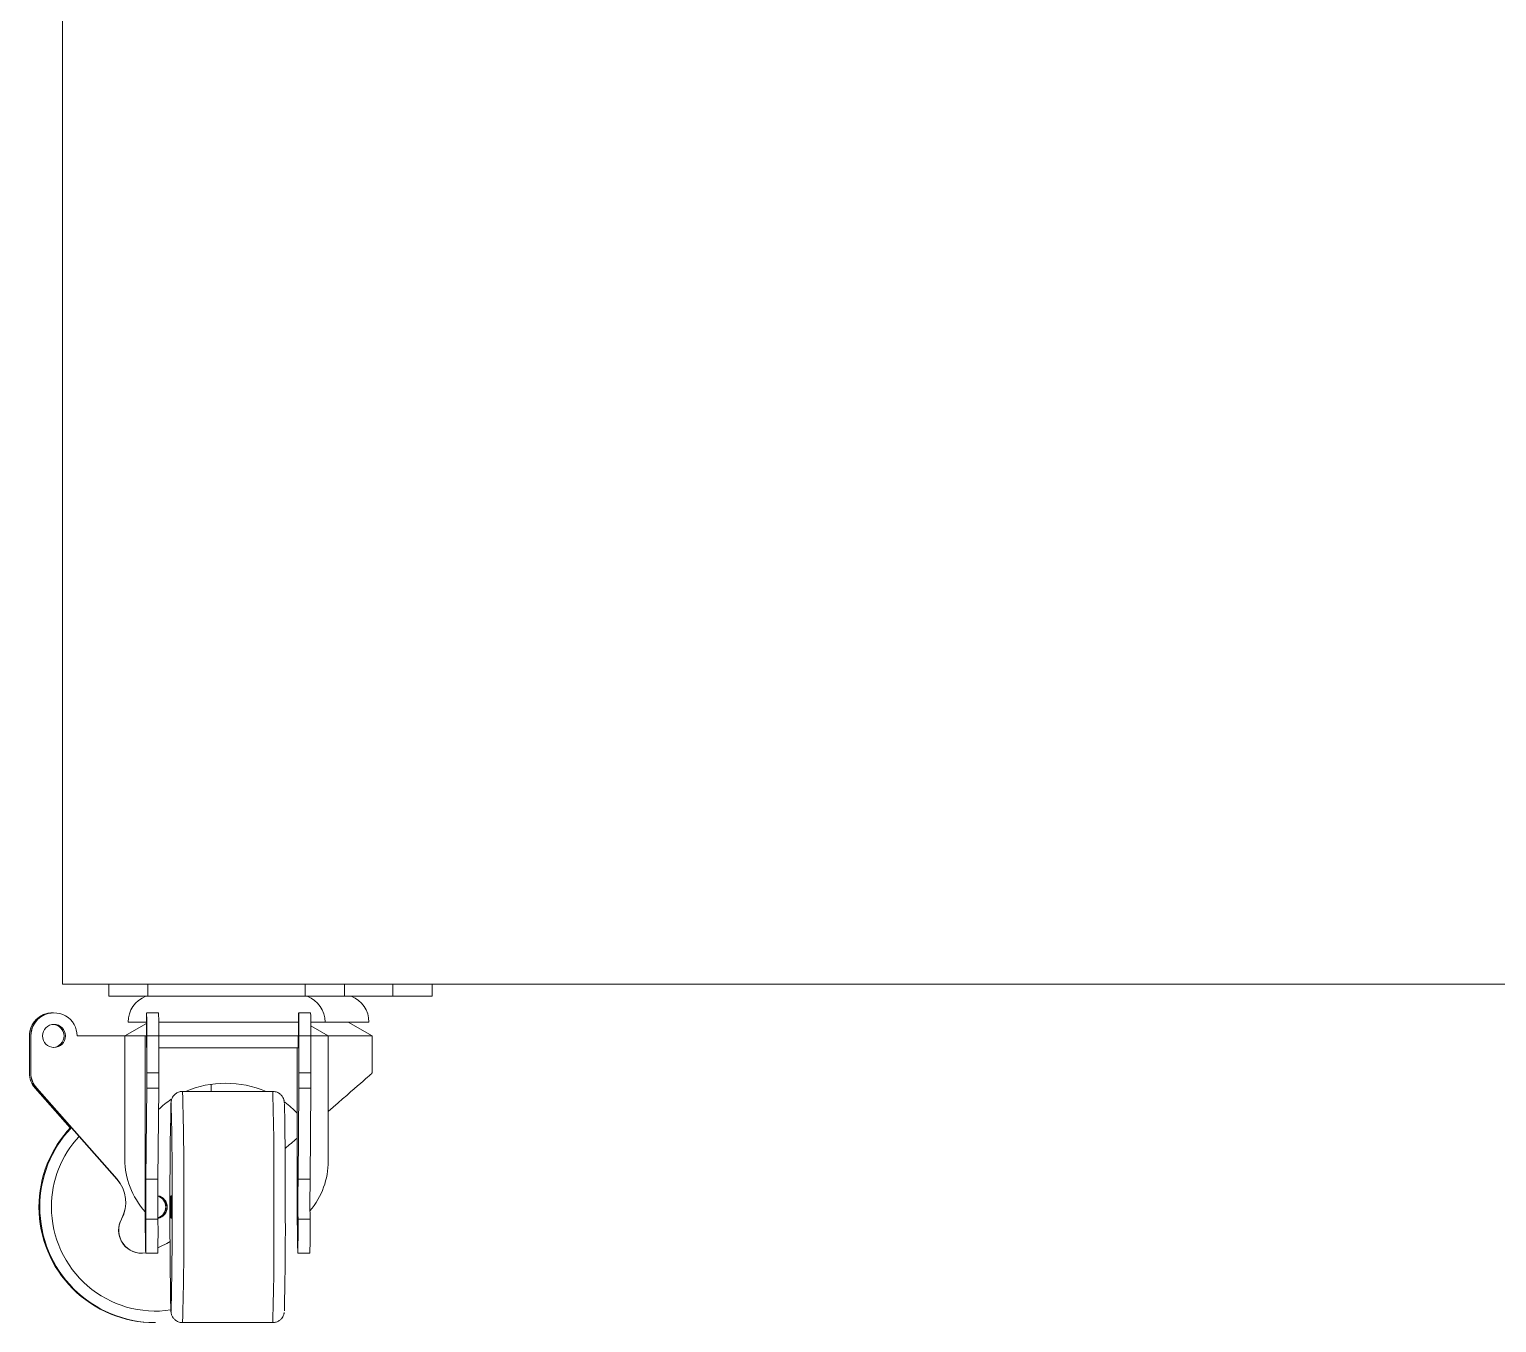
# Model space of a CAD drawing. Header units: millimetres. Extents: x 0 to 1189, y 0 to 841.
# Drawn here: x 364 to 427.5, y 371.7 to 427.6 of the extents above; entities that cross this region are included whole.
import ezdxf

# ---------------------------------------------------------------- set-up
doc = ezdxf.new("R2010")
doc.units = ezdxf.units.MM
doc.layers.get('0').update_dxf_attribs({"lineweight": 18})

msp = doc.modelspace()

# ---------------------------------------------------------------- linework, layer by layer
at = {"color": 7, "linetype": 'Continuous', "lineweight": 15}
for p, q in [((365.474, 386.3483), (365.474, 455.3483)), ((499.474, 386.3483), (365.474, 386.3483)), ((367.474, 385.8283), (367.474, 386.3483)), ((369.174, 385.8283), (369.174, 386.3483)), ((375.974, 385.8283), (375.974, 386.3483)), ((377.674, 385.8283), (377.674, 386.3483)), ((379.774, 385.8283), (379.774, 386.3483)), ((381.474, 385.8283), (381.474, 386.3483)), ((369.174, 385.8283), (367.474, 385.8283)), ((375.974, 385.8283), (369.174, 385.8283)), ((377.674, 385.8283), (375.974, 385.8283)), ((379.774, 385.8283), (377.674, 385.8283)), ((381.474, 385.8283), (379.774, 385.8283)), ((365.046, 385.1083), (365.0411, 385.1083)), ((365.1077, 385.1083), (365.1028, 385.1083)), ((369.1049, 384.7083), (368.314, 384.7083)), ((369.6324, 385.1083), (369.1124, 385.1083)), ((375.6846, 384.7083), (369.6399, 384.7083)), ((376.2121, 385.1083), (375.6921, 385.1083)), ((376.834, 384.7083), (376.2196, 384.7083)), ((378.734, 384.7083), (376.834, 384.7083)), ((378.874, 384.1083), (377.8348, 384.7083)), ((364.046, 384.1083), (364.0411, 384.1083)), ((364.0411, 382.5098), (364.0411, 384.1083)), ((364.046, 382.5098), (364.046, 384.1083)), ((364.1029, 382.5098), (364.1029, 384.1083)), ((364.1078, 384.1083), (364.1029, 384.1083)), ((364.1078, 382.5098), (364.1078, 384.1083)), ((368.174, 384.1083), (366.1077, 384.1083)), ((369.1045, 384.6455), (368.174, 384.1083)), ((368.174, 384.1083), (368.174, 378.7651)), ((369.0485, 384.1083), (368.174, 384.1083)), ((369.0485, 376.4972), (369.0485, 384.1083)), ((369.103, 384.1083), (369.0485, 384.1083)), ((369.1218, 382.5098), (369.1218, 384.1083)), ((369.6417, 384.1083), (369.1218, 384.1083)), ((369.6417, 382.5098), (369.6417, 384.1083)), ((375.6733, 384.1083), (369.6417, 384.1083)), ((375.6733, 383.5883), (375.6733, 384.1083)), ((375.6733, 384.1083), (375.6827, 384.1083)), ((375.7015, 382.5098), (375.7015, 384.1083)), ((376.2215, 384.1083), (375.7015, 384.1083)), ((376.974, 384.1083), (376.2205, 384.5433)), ((376.2215, 382.5098), (376.2215, 384.1083)), ((376.974, 384.1083), (376.2215, 384.1083)), ((376.974, 378.6942), (376.974, 384.1083)), ((378.874, 384.1083), (376.974, 384.1083)), ((378.874, 382.5081), (378.874, 384.1083)), ((369.6417, 383.5883), (375.6733, 383.5883)), ((375.6266, 376.6483), (375.6266, 383.5883)), ((364.0411, 382.5098), (364.046, 382.5098)), ((364.1029, 382.5098), (364.1078, 382.5098)), ((369.1218, 382.5098), (369.6417, 382.5098)), ((375.7015, 382.5098), (376.2215, 382.5098)), ((364.2971, 381.8472), (364.2922, 381.8472)), ((365.8109, 380.1307), (364.2922, 381.8472)), ((365.8134, 380.1334), (364.2971, 381.8472)), ((364.3588, 381.8472), (364.354, 381.8472)), ((364.354, 381.8472), (367.8299, 377.9187)), ((364.3588, 381.8472), (367.8348, 377.9187)), ((369.0868, 377.9187), (369.1194, 381.8472)), ((369.6394, 381.8472), (369.1194, 381.8472)), ((369.6068, 377.9187), (369.6394, 381.8472)), ((374.5708, 381.7083), (370.671, 381.7083)), ((371.9079, 381.7083), (371.9079, 382.0175)), ((375.6991, 381.8472), (375.6665, 377.9187)), ((376.2191, 381.8472), (375.6991, 381.8472)), ((376.2191, 381.8472), (376.1865, 377.9187)), ((367.8348, 377.9187), (367.8299, 377.9187)), ((369.6068, 377.9187), (369.0868, 377.9187)), ((376.1865, 377.9187), (375.6665, 377.9187)), ((369.0485, 376.4972), (369.0503, 376.3345)), ((375.63, 376.3345), (375.6266, 376.6483)), ((368.0299, 376.1876), (368.025, 376.1876)), ((369.6049, 376.1876), (369.0849, 376.1876)), ((376.1846, 376.1876), (375.6647, 376.1876)), ((368.9027, 374.7083), (368.9076, 374.7083)), ((369.0691, 374.9981), (369.0723, 374.8267)), ((369.0767, 374.7083), (369.5967, 374.7083)), ((369.6027, 374.9396), (369.7182, 374.9981)), ((375.652, 374.8267), (375.6488, 374.9981)), ((375.6564, 374.7083), (376.1764, 374.7083)), ((369.4559, 371.7083), (369.4925, 371.7083)), ((370.671, 371.7083), (374.5708, 371.7083))]:
    msp.add_line(p, q, dxfattribs=at)
for points in [[(369.1218, 384.1083), (369.1214, 384.39), (369.1203, 384.649), (369.1185, 384.8641), (369.1163, 385.0179), (369.1137, 385.0981), (369.111, 385.0981), (369.1085, 385.0179), (369.1062, 384.8641), (369.1045, 384.649), (369.1034, 384.39), (369.103, 384.1083)], [(375.7015, 384.1083), (375.7011, 384.39), (375.7, 384.649), (375.6982, 384.8641), (375.696, 385.0179), (375.6934, 385.0981), (375.6908, 385.0981), (375.6882, 385.0179), (375.6859, 384.8641), (375.6842, 384.649), (375.6831, 384.39), (375.6827, 384.1083)], [(369.1077, 384.1083), (369.108, 383.917), (369.1091, 383.7548), (369.1106, 383.6464), (369.1124, 383.6083), (369.1142, 383.6464), (369.1157, 383.7548), (369.1167, 383.917), (369.1171, 384.1083), (369.1167, 384.2997), (369.1157, 384.4619), (369.1142, 384.5703), (369.1124, 384.6083), (369.1106, 384.5703), (369.1091, 384.4619), (369.108, 384.2997), (369.1077, 384.1083)], [(375.6874, 384.1083), (375.6878, 384.2997), (375.6888, 384.4619), (375.6903, 384.5703), (375.6921, 384.6083), (375.6939, 384.5703), (375.6954, 384.4619), (375.6964, 384.2997), (375.6968, 384.1083), (375.6964, 383.917), (375.6954, 383.7548), (375.6939, 383.6464), (375.6921, 383.6083), (375.6903, 383.6464), (375.6888, 383.7548), (375.6878, 383.917), (375.6874, 384.1083)], [(369.0664, 376.7083), (369.0667, 376.517), (369.0678, 376.3548), (369.0693, 376.2464), (369.0711, 376.2083), (369.0729, 376.2464), (369.0744, 376.3548), (369.0754, 376.517), (369.0758, 376.7083), (369.0754, 376.8997), (369.0744, 377.0619), (369.0729, 377.1703), (369.0711, 377.2083), (369.0693, 377.1703), (369.0678, 377.0619), (369.0667, 376.8997), (369.0664, 376.7083)], [(370.1757, 376.7083), (370.1754, 376.8997), (370.1743, 377.0619), (370.1728, 377.1703), (370.171, 377.2083), (370.1692, 377.1703), (370.1677, 377.0619), (370.1667, 376.8997), (370.1663, 376.7083), (370.1667, 376.517), (370.1677, 376.3548), (370.1692, 376.2464), (370.171, 376.2083), (370.1728, 376.2464), (370.1743, 376.3548), (370.1754, 376.517), (370.1757, 376.7083)], [(375.6461, 376.7083), (375.6464, 376.517), (375.6475, 376.3548), (375.649, 376.2464), (375.6508, 376.2083), (375.6526, 376.2464), (375.6541, 376.3548), (375.6551, 376.517), (375.6555, 376.7083), (375.6551, 376.8997), (375.6541, 377.0619), (375.6526, 377.1703), (375.6508, 377.2083), (375.649, 377.1703), (375.6475, 377.0619), (375.6464, 376.8997), (375.6461, 376.7083)], [(369.0723, 374.8267), (369.0748, 374.7296), (369.0774, 374.7113), (369.08, 374.7733), (369.0824, 374.9105), (369.0842, 375.112), (369.0855, 375.3615), (369.0861, 375.6388), (369.0859, 375.9218), (369.0849, 376.1876)], [(375.6647, 376.1876), (375.6656, 375.9218), (375.6658, 375.6388), (375.6652, 375.3615), (375.664, 375.112), (375.6621, 374.9105), (375.6597, 374.7733), (375.6571, 374.7113), (375.6545, 374.7296), (375.652, 374.8267)], [(369.7182, 374.9981), (369.985, 375.1382), (370.1312, 375.2193)]]:
    msp.add_lwpolyline(points, dxfattribs=at)
at = {"color": 8, "linetype": 'Continuous', "lineweight": 15}
for points in [[(370.1736, 381.2), (370.1684, 381.1994), (370.1663, 381.1803)], [(370.1657, 372.2446), (370.1684, 372.2172), (370.1735, 372.2164)]]:
    msp.add_lwpolyline(points, dxfattribs=at)
at = {"color": 7, "linetype": 'Continuous', "lineweight": 15}
msp.add_circle((365.1077, 384.1083), 0.5, dxfattribs=at)
for centre, radius, start, end in [((369.514, 384.7083), 1.2, 111.03947, 180), ((375.634, 384.7083), 1.2, 0, 68.96053), ((377.534, 384.7083), 1.2, 360, 68.96053), ((365.0411, 384.1083), 1, 90.001623, 180.001183), ((365.046, 384.1083), 1, 88.371506, 180.001338), ((365.1029, 384.1083), 1, 90.001623, 180.001183), ((365.1077, 384.1083), 1, 359.997925, 180.002075), ((345.4045, 384.3808), 24.2387, 359.355769, 1.719863), ((351.9833, 384.3809), 24.2397, 359.355772, 1.719775), ((365.0411, 384.1083), 0.5, 359.998577, 86.17698), ((365.0411, 384.1083), 0.5, 273.82302, 0.00074), ((365.0459, 384.1083), 0.5, 273.543412, 86.456588), ((365.1028, 384.1083), 0.5, 359.998153, 89.999371), ((365.1028, 384.1083), 0.5, 270.001988, 0.000488), ((365.0411, 382.5098), 1, 179.999907, 221.501943), ((365.046, 382.5098), 1, 179.999907, 221.501943), ((365.1029, 382.5098), 1, 179.999907, 221.501943), ((365.1078, 382.5098), 1, 179.999907, 221.501943), ((285.6407, 382.4754), 83.4811, 359.568819, 0.023632), ((286.1606, 382.4754), 83.4811, 359.568819, 0.023632), ((292.2133, 382.4754), 83.4882, 359.568854, 0.023629), ((292.7333, 382.4754), 83.4882, 359.568854, 0.023629), ((595.0811, 376.6961), 224.9595, 178.857845, 181.133842), ((246.8909, 377.8649), 123.3278, 359.46264, 1.549604), ((223.4374, 377.6885), 151.6788, 359.629728, 1.31563), ((369.4562, 376.7083), 5.0001, 136.274547, 180.000208), ((369.4928, 376.7083), 5.0001, 136.589918, 180.000205), ((366.6945, 376.9141), 1.5159, 331.362627, 41.501905), ((366.6994, 376.9141), 1.5159, 331.362633, 41.501901), ((510.554, 376.9034), 141.4709, 179.588815, 180.289906), ((511.0696, 376.9034), 141.4665, 179.588804, 180.289917), ((517.1147, 376.9034), 141.4519, 179.588768, 180.289953), ((517.6485, 376.9034), 141.4656, 179.588802, 180.289919), ((369.5075, 376.7083), 0.5, 359.999074, 78.93871), ((369.5026, 376.7083), 0.5, 359.998083, 78.36989), ((369.4972, 376.7083), 0.5, 282.425072, 77.73089), ((369.4512, 376.7083), 0.5, 287.880869, 72.274574), ((369.4457, 376.7083), 0.5, 288.536377, 71.618998), ((369.4409, 376.7083), 0.5, 359.999393, 71.028484), ((369.456, 376.7082), 4.9999, 179.998622, 269.998909), ((369.4926, 376.7082), 4.9999, 179.99862, 269.99891), ((369.4408, 376.7083), 0.5, 289.127823, 359.999075), ((369.5075, 376.7083), 0.5, 281.217639, 0.000056), ((369.5026, 376.7083), 0.5, 281.786833, 0.000762), ((239.7673, 375.6155), 130.4505, 358.506866, 0.479973), ((235.5817, 375.6839), 139.5351, 358.577365, 0.420661), ((368.9027, 375.7083), 1, 151.361061, 269.998306), ((368.9076, 375.7083), 1, 151.360822, 279.645986), ((549.7215, 378.2046), 180.6809, 180.593038, 181.016887), ((330.3987, 375.6663), 39.2097, 358.600019, 0.761799), ((556.2835, 378.2044), 180.6632, 180.593026, 181.016916), ((336.9765, 375.6663), 39.2116, 358.600083, 0.761763)]:
    msp.add_arc(centre, radius, start, end, dxfattribs=at)
at = {"color": 8, "linetype": 'Continuous', "lineweight": 15}
for centre, radius, start, end in [((245.2773, 378.031), 125.4476, 359.395875, 1.67978), ((249.1729, 378.031), 125.4519, 359.395905, 1.679733), ((369.4975, 376.7083), 4.5001, 137.201676, 180.000145), ((369.4973, 376.7082), 4.4999, 179.998435, 278.530586), ((245.2624, 375.3857), 125.4625, 358.320394, 0.604027), ((249.1735, 375.3856), 125.4513, 358.320262, 0.604099)]:
    msp.add_arc(centre, radius, start, end, dxfattribs=at)
at = {"color": 7, "linetype": 'Continuous', "lineweight": 15}
for centre, major_axis, ratio, start_param, end_param in [((372.574, 378.7296), (3.8787, -0.119), 0.8585376, 1.1417652, 2.0712746), ((374.474, 378.7296), (4.4, 3.7786), 0.0046397, 5.3126992, 6.2792008), ((372.574, 378.7296), (3.8787, -0.119), 0.8585376, 2.2636449, 2.4578544), ((372.574, 378.7296), (3.8787, -0.119), 0.8585376, 0.6915958, 0.8917331), ((374.474, 378.7296), (4.4, 3.7786), 0.0046397, 4.852486, 4.9734552), ((372.574, 378.7296), (4.3985, -0.135), 0.8585376, 3.1679291, 3.809366), ((372.574, 378.7296), (4.3985, -0.135), 0.8585376, 5.7006725, 6.3095218)]:
    msp.add_ellipse(centre, major_axis=major_axis, ratio=ratio, start_param=start_param, end_param=end_param, dxfattribs=at)
for points, knots in [([(370.6714, 381.7018), (370.652, 381.7036), (370.5777, 381.7105), (370.4608, 381.6685), (370.344, 381.594), (370.2652, 381.5071), (370.2167, 381.4238), (370.1917, 381.3563), (370.1801, 381.3102), (370.1734, 381.2729), (370.1701, 381.2461), (370.1689, 381.2305), (370.1684, 381.2233)], [0, 0, 0, 0, 0.04284973, 0.16404386, 0.26349499, 0.34907853, 0.42286263, 0.4830494, 0.53176482, 0.58860552, 0.687308, 0.77136859, 0.77136859, 0.77136859, 0.77136859]), ([(375.0739, 381.2071), (375.0731, 381.2218), (375.0718, 381.2468), (375.0661, 381.2929), (375.0474, 381.3667), (375.0114, 381.4538), (374.9412, 381.5536), (374.8294, 381.6441), (374.7, 381.7022), (374.6091, 381.7019), (374.5722, 381.7018)], [0, 0, 0, 0, 0.16690854, 0.28322198, 0.33965522, 0.40787282, 0.49745604, 0.59635088, 0.70829343, 0.78503333, 0.78503333, 0.78503333, 0.78503333]), ([(370.1673, 372.2074), (370.1681, 372.197), (370.1696, 372.1755), (370.1733, 372.1422), (370.1844, 372.0853), (370.2097, 372.0071), (370.2621, 371.9113), (370.3539, 371.8126), (370.4827, 371.7389), (370.5991, 371.7013), (370.6643, 371.7115), (370.6745, 371.7131)], [0, 0, 0, 0, 0.11707453, 0.24039747, 0.30827998, 0.36684495, 0.453746, 0.54384032, 0.6501641, 0.76730448, 0.78908865, 0.78908865, 0.78908865, 0.78908865]), ([(374.5719, 371.7127), (374.624, 371.7157), (374.7251, 371.7214), (374.8532, 371.7889), (374.9471, 371.872), (375.0079, 371.9586), (375.0419, 372.0348), (375.0577, 372.0889), (375.0647, 372.1219), (375.0664, 372.1343), (375.0673, 372.14)], [0, 0, 0, 0, 0.13514004, 0.26248832, 0.37044565, 0.4638037, 0.54354066, 0.60483884, 0.6647848, 0.71498245, 0.71498245, 0.71498245, 0.71498245])]:
    msp.add_open_spline(points, degree=3, knots=knots, dxfattribs=at)

doc.saveas('drawing.dxf')
